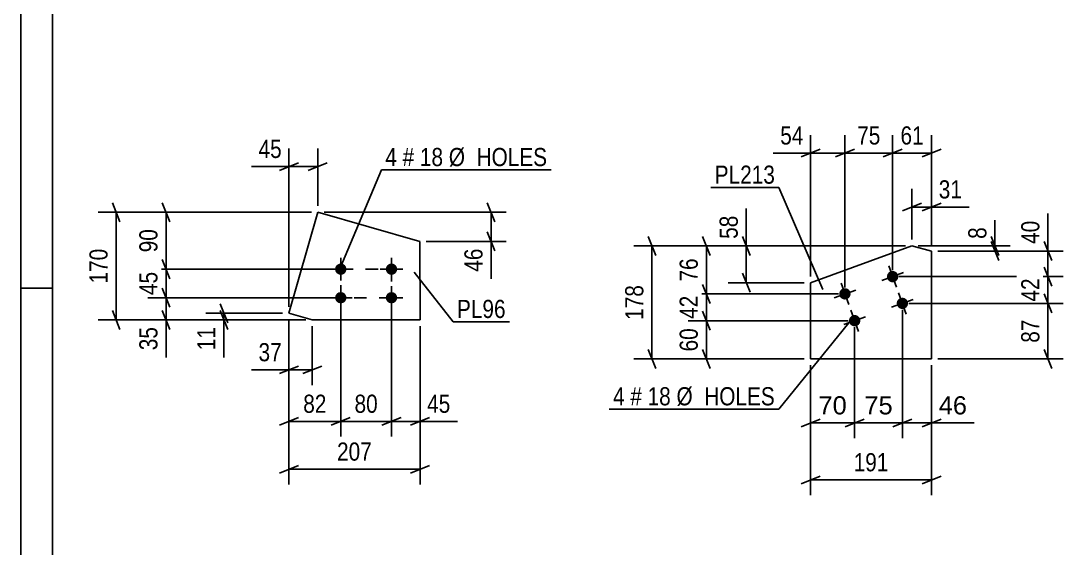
# Model space of a CAD drawing. Header units: millimetres. Extents: x 0 to 594, y 0 to 420.
# Drawn here: x 0 to 164.4, y 108 to 191.2 of the extents above; entities that cross this region are included whole.
import ezdxf

# ---------------------------------------------------------------- set-up
doc = ezdxf.new("R2010")
doc.units = ezdxf.units.MM
doc.linetypes.add('DXK_LINE_DOT2', pattern=[3.9198, 1.9599, -1.9599])
doc.styles.add('Arial', font='ARIAL.TTF', dxfattribs={"height": 0.2})
doc.styles.add('Arial Narrow', font='ARIALN.TTF', dxfattribs={"height": 0.2})

# ---------------------------------------------------------------- blocks, each defined once
blk = doc.blocks.new('Unknown-256034217-1131')
at = {"color": 5, "linetype": 'Continuous'}
for p, q in [((0, 420), (0, 0)), ((5, 415), (5, 5)), ((5, 149), (0, 149))]:
    blk.add_line(p, q, dxfattribs=at)
blk = doc.blocks.new('Part-256034217-8066 - 8065')
at = {"color": 2, "linetype": 'Continuous'}
for p, q in [((140.53, 155.67), (124.55, 149.86)), ((143.64, 154.86), (140.53, 155.67)), ((143.64, 137.86), (143.64, 154.86)), ((124.55, 149.86), (124.55, 137.86)), ((124.55, 137.86), (143.64, 137.86))]:
    blk.add_line(p, q, dxfattribs=at)
blk = doc.blocks.new('Bolt-256034217-8067 - 8065')
at = {"linetype": 'Continuous'}
for points in [[(138.34, 151.15, -1), (136.65, 150.53, -1)], [(130.82, 148.42, -1), (129.13, 147.8, -1)], [(139.88, 146.92, -1), (138.19, 146.31, -1)], [(132.36, 144.19, -1), (130.67, 143.57, -1)]]:
    blk.add_hatch(color=1, dxfattribs=at).paths.add_polyline_path(points)
at = {"color": 1, "linetype": 'Continuous'}
for p, q in [((135.8, 150.23), (139.19, 151.46)), ((136.88, 152.53), (138.11, 149.15)), ((129.36, 149.8), (130.59, 146.42)), ((128.28, 147.49), (131.67, 148.72)), ((138.42, 148.3), (139.65, 144.92)), ((137.34, 146), (140.72, 147.23)), ((130.9, 145.57), (132.13, 142.19)), ((129.82, 143.26), (133.2, 144.49))]:
    blk.add_line(p, q, dxfattribs=at)
blk = doc.blocks.new('Part-256034217-8049 - 8048')
at = {"color": 2, "linetype": 'Continuous'}
for p, q in [((42.27, 145.06), (46.82, 160.99)), ((46.82, 160.99), (62.95, 156.38)), ((62.95, 156.38), (62.96, 144.01)), ((45.96, 144.01), (42.27, 145.06)), ((62.96, 144.01), (45.96, 144.01))]:
    blk.add_line(p, q, dxfattribs=at)
blk = doc.blocks.new('Bolt-256034217-8050 - 8048')
at = {"linetype": 'Continuous'}
for points in [[(49.56, 152.01, -1), (51.36, 152.01, -1)], [(57.56, 152.01, -1), (59.36, 152.01, -1)], [(49.56, 147.51, -1), (51.36, 147.51, -1)], [(57.56, 147.51, -1), (59.36, 147.51, -1)]]:
    blk.add_hatch(color=1, dxfattribs=at).paths.add_polyline_path(points)
at = {"color": 1, "linetype": 'Continuous'}
for p, q in [((50.46, 150.21), (50.46, 153.81)), ((58.46, 150.21), (58.46, 153.81)), ((52.26, 152.01), (48.66, 152.01)), ((60.26, 152.01), (56.66, 152.01)), ((50.46, 145.71), (50.46, 149.31)), ((58.46, 145.71), (58.46, 149.31)), ((52.26, 147.51), (48.66, 147.51)), ((60.26, 147.51), (56.66, 147.51))]:
    blk.add_line(p, q, dxfattribs=at)
blk = doc.blocks.new('Rectangle-256034217-11662 - 8048')
at = {"color": 1, "linetype": 'DXK_LINE_DOT2'}
blk.add_lwpolyline([(50.46, 152.01), (58.46, 152.01), (58.46, 147.51), (50.46, 147.51), (50.46, 152.01)], close=True, dxfattribs=at)
blk = doc.blocks.new('StraightDimension-256034217-8808 - 8065')
at = {"color": 7, "linetype": 'Continuous'}
for p, q in [((113.82, 157.17), (115.02, 154.17)), ((139.53, 155.67), (111.57, 155.67)), ((114.42, 149.86), (114.42, 155.67)), ((115.02, 148.36), (113.82, 151.36)), ((123.55, 149.86), (111.57, 149.86))]:
    blk.add_line(p, q, dxfattribs=at)
at = {"color": 0}
blk.add_wipeout([(113.67, 161.05), (109.47, 161.05), (109.47, 156.19), (113.67, 156.19)], dxfattribs=at)
at = {"color": 7, "linetype": 'Continuous'}
blk.add_line((114.42, 155.67), (114.42, 161.58), dxfattribs=at)
blk.add_line((114.42, 155.67), (114.42, 161.58), dxfattribs=at)
at = {"color": 3, "style": 'Arial Narrow'}
blk.add_text('58', height=2.863, rotation=90.0002, dxfattribs=at).set_placement((113.07, 156.79))
blk = doc.blocks.new('StraightDimension-256034217-8800 - 8065')
at = {"color": 7, "linetype": 'Continuous'}
for p, q in [((140.53, 156.67), (140.53, 164.66)), ((143.64, 155.86), (143.64, 164.66)), ((139.03, 161.21), (142.03, 162.41)), ((140.53, 161.81), (143.64, 161.81)), ((145.14, 162.41), (142.14, 161.21))]:
    blk.add_line(p, q, dxfattribs=at)
at = {"color": 0}
blk.add_wipeout([(149.02, 162.56), (149.02, 166.76), (144.17, 166.76), (144.17, 162.56)], dxfattribs=at)
at = {"color": 7, "linetype": 'Continuous'}
blk.add_line((143.64, 161.81), (149.55, 161.81), dxfattribs=at)
blk.add_line((143.64, 161.81), (149.55, 161.81), dxfattribs=at)
at = {"color": 3, "style": 'Arial Narrow'}
blk.add_text('31', height=2.863, dxfattribs=at).set_placement((144.77, 163.16))
blk = doc.blocks.new('StraightDimension-256034217-8816 - 8065')
at = {"color": 7, "linetype": 'Continuous'}
for p, q in [((137.49, 151.84), (137.49, 173.16)), ((143.64, 155.86), (143.64, 173.16)), ((135.99, 169.71), (138.99, 170.91)), ((137.49, 170.31), (143.64, 170.31)), ((145.14, 170.91), (142.14, 169.71))]:
    blk.add_line(p, q, dxfattribs=at)
at = {"color": 0}
blk.add_wipeout([(143, 171.06), (143, 175.26), (138.14, 175.26), (138.14, 171.06)], dxfattribs=at)
at = {"color": 3, "style": 'Arial Narrow'}
blk.add_text('61', height=2.863, dxfattribs=at).set_placement((138.74, 171.66))
blk = doc.blocks.new('StraightDimension-256034217-8812 - 8065')
at = {"color": 7, "linetype": 'Continuous'}
for p, q in [((153.04, 157.17), (154.24, 154.17)), ((154.24, 153.36), (153.04, 156.36)), ((141.53, 155.67), (156.04, 155.67)), ((144.64, 154.86), (156.04, 154.86)), ((153.64, 154.86), (153.64, 155.67))]:
    blk.add_line(p, q, dxfattribs=at)
at = {"color": 0}
blk.add_wipeout([(152.89, 159.22), (148.69, 159.22), (148.69, 156.19), (152.89, 156.19)], dxfattribs=at)
at = {"color": 7, "linetype": 'Continuous'}
blk.add_line((153.64, 155.67), (153.64, 159.75), dxfattribs=at)
blk.add_line((153.64, 155.67), (153.64, 159.75), dxfattribs=at)
at = {"color": 3, "style": 'Arial Narrow'}
blk.add_text('8', height=2.86, rotation=90.0002, dxfattribs=at).set_placement((152.29, 156.79))
blk = doc.blocks.new('StraightDimension-256034217-8804 - 8065')
at = {"color": 7, "linetype": 'Continuous'}
for p, q in [((124.55, 136.86), (124.55, 116.39)), ((143.64, 136.86), (143.64, 116.39)), ((126.05, 119.39), (123.05, 118.19)), ((124.55, 118.79), (143.64, 118.79)), ((142.14, 118.19), (145.14, 119.39))]:
    blk.add_line(p, q, dxfattribs=at)
at = {"color": 0}
blk.add_wipeout([(137.44, 119.54), (137.44, 123.74), (130.75, 123.74), (130.75, 119.54)], dxfattribs=at)
at = {"color": 3, "style": 'Arial Narrow'}
blk.add_text('191', height=2.863, dxfattribs=at).set_placement((131.35, 120.14))
blk = doc.blocks.new('StraightDimension-256034217-8817 - 8065')
at = {"color": 7, "linetype": 'Continuous'}
for p, q in [((129.98, 149.11), (129.98, 173.16)), ((137.49, 151.84), (137.49, 173.16)), ((128.48, 169.71), (131.48, 170.91)), ((129.98, 170.31), (137.49, 170.31)), ((138.99, 170.91), (135.99, 169.71))]:
    blk.add_line(p, q, dxfattribs=at)
at = {"color": 0}
blk.add_wipeout([(136.16, 171.06), (136.16, 175.26), (131.31, 175.26), (131.31, 171.06)], dxfattribs=at)
at = {"color": 3, "style": 'Arial Narrow'}
blk.add_text('75', height=2.863, dxfattribs=at).set_placement((131.91, 171.66))
blk = doc.blocks.new('StraightDimension-256034217-8818 - 8065')
at = {"color": 7, "linetype": 'Continuous'}
for p, q in [((124.55, 150.86), (124.55, 173.16)), ((129.98, 149.11), (129.98, 173.16)), ((123.05, 169.71), (126.05, 170.91)), ((124.55, 170.31), (129.98, 170.31)), ((131.48, 170.91), (128.48, 169.71))]:
    blk.add_line(p, q, dxfattribs=at)
at = {"color": 0}
blk.add_wipeout([(124.03, 171.06), (124.03, 175.26), (119.17, 175.26), (119.17, 171.06)], dxfattribs=at)
at = {"color": 7, "linetype": 'Continuous'}
blk.add_line((124.55, 170.31), (118.64, 170.31), dxfattribs=at)
blk.add_line((124.55, 170.31), (118.64, 170.31), dxfattribs=at)
at = {"color": 3, "style": 'Arial Narrow'}
blk.add_text('54', height=2.863, dxfattribs=at).set_placement((119.77, 171.66))
blk = doc.blocks.new('StraightDimension-256034217-8836 - 8065')
at = {"color": 7, "linetype": 'Continuous'}
for p, q in [((107.52, 157.17), (108.72, 154.17)), ((139.53, 155.67), (105.27, 155.67)), ((108.12, 148.11), (108.12, 155.67)), ((108.72, 146.61), (107.52, 149.61)), ((128.98, 148.11), (105.27, 148.11))]:
    blk.add_line(p, q, dxfattribs=at)
at = {"color": 0}
blk.add_wipeout([(107.37, 154.32), (103.17, 154.32), (103.17, 149.46), (107.37, 149.46)], dxfattribs=at)
at = {"color": 3, "style": 'Arial Narrow'}
blk.add_text('76', height=2.863, rotation=90.0002, dxfattribs=at).set_placement((106.77, 150.06))
blk = doc.blocks.new('StraightDimension-256034217-8837 - 8065')
at = {"color": 7, "linetype": 'Continuous'}
for p, q in [((107.52, 149.61), (108.72, 146.61)), ((128.98, 148.11), (105.27, 148.11)), ((108.12, 143.88), (108.12, 148.11)), ((108.72, 142.38), (107.52, 145.38)), ((130.51, 143.88), (105.27, 143.88))]:
    blk.add_line(p, q, dxfattribs=at)
at = {"color": 0}
blk.add_wipeout([(107.37, 148.42), (103.17, 148.42), (103.17, 143.57), (107.37, 143.57)], dxfattribs=at)
at = {"color": 3, "style": 'Arial Narrow'}
blk.add_text('42', height=2.863, rotation=90.0002, dxfattribs=at).set_placement((106.77, 144.17))
blk = doc.blocks.new('StraightDimension-256034217-8838 - 8065')
at = {"color": 7, "linetype": 'Continuous'}
for p, q in [((107.52, 145.38), (108.72, 142.38)), ((130.51, 143.88), (105.27, 143.88)), ((108.12, 137.86), (108.12, 143.88)), ((108.72, 136.36), (107.52, 139.36)), ((123.55, 137.86), (105.27, 137.86))]:
    blk.add_line(p, q, dxfattribs=at)
at = {"color": 0}
blk.add_wipeout([(107.37, 143.3), (103.17, 143.3), (103.17, 138.44), (107.37, 138.44)], dxfattribs=at)
at = {"color": 3, "style": 'Arial Narrow'}
blk.add_text('60', height=2.863, rotation=90.0002, dxfattribs=at).set_placement((106.77, 139.04))
blk = doc.blocks.new('StraightDimension-256034217-8856 - 8065')
at = {"color": 7, "linetype": 'Continuous'}
for p, q in [((100.13, 154.17), (98.93, 157.17)), ((139.53, 155.67), (96.68, 155.67)), ((99.53, 137.86), (99.53, 155.67)), ((98.93, 139.36), (100.13, 136.36)), ((123.55, 137.86), (96.68, 137.86))]:
    blk.add_line(p, q, dxfattribs=at)
at = {"color": 0}
blk.add_wipeout([(98.78, 150.11), (94.58, 150.11), (94.58, 143.42), (98.78, 143.42)], dxfattribs=at)
at = {"color": 3, "style": 'Arial Narrow'}
blk.add_text('178', height=2.863, rotation=90.0002, dxfattribs=at).set_placement((98.18, 144.02))
blk = doc.blocks.new('StraightDimension-256034217-11825 - 8065')
at = {"color": 7, "linetype": 'Continuous'}
for p, q in [((139.03, 145.61), (139.03, 125.36)), ((143.64, 136.86), (143.64, 125.36)), ((137.53, 127.16), (140.53, 128.36)), ((145.14, 128.36), (142.14, 127.16)), ((139.03, 127.76), (143.64, 127.76))]:
    blk.add_line(p, q, dxfattribs=at)
at = {"color": 0}
blk.add_wipeout([(149.81, 128.51), (149.81, 132.71), (144.17, 132.71), (144.17, 128.51)], dxfattribs=at)
at = {"color": 7, "linetype": 'Continuous'}
blk.add_line((143.64, 127.76), (150.34, 127.76), dxfattribs=at)
blk.add_line((143.64, 127.76), (150.34, 127.76), dxfattribs=at)
at = {"color": 3, "style": 'Arial'}
blk.add_text('46', height=2.865, dxfattribs=at).set_placement((144.77, 129.11))
blk = doc.blocks.new('StraightDimension-256034217-11826 - 8065')
at = {"color": 7, "linetype": 'Continuous'}
for p, q in [((139.03, 145.61), (139.03, 125.36)), ((131.51, 142.88), (131.51, 125.36)), ((130.01, 127.16), (133.01, 128.36)), ((140.53, 128.36), (137.53, 127.16)), ((131.51, 127.76), (139.03, 127.76))]:
    blk.add_line(p, q, dxfattribs=at)
at = {"color": 0}
blk.add_wipeout([(138.1, 128.51), (138.1, 132.71), (132.45, 132.71), (132.45, 128.51)], dxfattribs=at)
at = {"color": 3, "style": 'Arial'}
blk.add_text('75', height=2.865, dxfattribs=at).set_placement((133.05, 129.11))
blk = doc.blocks.new('StraightDimension-256034217-11827 - 8065')
at = {"color": 7, "linetype": 'Continuous'}
for p, q in [((131.51, 142.88), (131.51, 125.36)), ((124.55, 136.86), (124.55, 125.36)), ((123.05, 127.16), (126.05, 128.36)), ((133.01, 128.36), (130.01, 127.16)), ((124.55, 127.76), (131.51, 127.76))]:
    blk.add_line(p, q, dxfattribs=at)
at = {"color": 0}
blk.add_wipeout([(130.86, 128.51), (130.86, 132.71), (125.21, 132.71), (125.21, 128.51)], dxfattribs=at)
at = {"color": 3, "style": 'Arial'}
blk.add_text('70', height=2.865, dxfattribs=at).set_placement((125.81, 129.11))
blk = doc.blocks.new('StraightDimension-256034217-15389 - 8065')
at = {"color": 7, "linetype": 'Continuous'}
for p, q in [((161.39, 156.36), (162.59, 153.36)), ((144.64, 154.86), (164.39, 154.86)), ((161.99, 150.84), (161.99, 154.86)), ((162.59, 149.34), (161.39, 152.34)), ((138.49, 150.84), (164.39, 150.84))]:
    blk.add_line(p, q, dxfattribs=at)
at = {"color": 0}
blk.add_wipeout([(161.24, 160.24), (157.04, 160.24), (157.04, 155.39), (161.24, 155.39)], dxfattribs=at)
at = {"color": 7, "linetype": 'Continuous'}
blk.add_line((161.99, 154.86), (161.99, 160.77), dxfattribs=at)
blk.add_line((161.99, 154.86), (161.99, 160.77), dxfattribs=at)
at = {"color": 3, "style": 'Arial Narrow'}
blk.add_text('40', height=2.863, rotation=90.0002, dxfattribs=at).set_placement((160.64, 155.99))
blk = doc.blocks.new('StraightDimension-256034217-15390 - 8065')
at = {"color": 7, "linetype": 'Continuous'}
for p, q in [((161.39, 152.34), (162.59, 149.34)), ((138.49, 150.84), (164.39, 150.84)), ((161.99, 146.61), (161.99, 150.84)), ((162.59, 145.11), (161.39, 148.11)), ((140.03, 146.61), (164.39, 146.61))]:
    blk.add_line(p, q, dxfattribs=at)
at = {"color": 0}
blk.add_wipeout([(161.24, 151.16), (157.04, 151.16), (157.04, 146.3), (161.24, 146.3)], dxfattribs=at)
at = {"color": 3, "style": 'Arial Narrow'}
blk.add_text('42', height=2.863, rotation=90.0002, dxfattribs=at).set_placement((160.64, 146.9))
blk = doc.blocks.new('StraightDimension-256034217-15391 - 8065')
at = {"color": 7, "linetype": 'Continuous'}
for p, q in [((161.39, 148.11), (162.59, 145.11)), ((140.03, 146.61), (164.39, 146.61)), ((161.99, 137.86), (161.99, 146.61)), ((162.59, 136.36), (161.39, 139.36)), ((144.64, 137.86), (164.39, 137.86))]:
    blk.add_line(p, q, dxfattribs=at)
at = {"color": 0}
blk.add_wipeout([(161.24, 144.67), (157.04, 144.67), (157.04, 139.81), (161.24, 139.81)], dxfattribs=at)
at = {"color": 3, "style": 'Arial Narrow'}
blk.add_text('87', height=2.863, rotation=90.0002, dxfattribs=at).set_placement((160.64, 140.41))
blk = doc.blocks.new('StraightDimension-256034217-8734 - 8048')
at = {"color": 7, "linetype": 'Continuous'}
for p, q in [((15.63, 159.49), (14.43, 162.49)), ((45.82, 160.99), (12.18, 160.99)), ((15.03, 144.01), (15.03, 160.99)), ((14.43, 145.51), (15.63, 142.51)), ((44.96, 144.01), (12.18, 144.01))]:
    blk.add_line(p, q, dxfattribs=at)
at = {"color": 0}
blk.add_wipeout([(14.27, 155.84), (10.07, 155.84), (10.07, 149.15), (14.27, 149.15)], dxfattribs=at)
at = {"color": 3, "style": 'Arial Narrow'}
blk.add_text('170', height=2.863, rotation=90.0002, dxfattribs=at).set_placement((13.68, 149.75))
blk = doc.blocks.new('StraightDimension-256034217-8698 - 8048')
at = {"color": 7, "linetype": 'Continuous'}
for p, q in [((31.43, 146.56), (32.63, 143.56)), ((41.27, 145.06), (29.18, 145.06)), ((32.63, 142.51), (31.43, 145.51)), ((32.03, 144.01), (32.03, 145.06)), ((44.96, 144.01), (29.18, 144.01))]:
    blk.add_line(p, q, dxfattribs=at)
at = {"color": 0}
blk.add_wipeout([(31.28, 143.48), (27.08, 143.48), (27.08, 138.63), (31.28, 138.63)], dxfattribs=at)
at = {"color": 7, "linetype": 'Continuous'}
blk.add_line((32.03, 144.01), (32.03, 138.1), dxfattribs=at)
blk.add_line((32.03, 144.01), (32.03, 138.1), dxfattribs=at)
at = {"color": 3, "style": 'Arial Narrow'}
blk.add_text('11', height=2.863, rotation=90.0002, dxfattribs=at).set_placement((30.68, 139.23))
blk = doc.blocks.new('StraightDimension-256034217-8690 - 8048')
at = {"color": 7, "linetype": 'Continuous'}
for p, q in [((42.27, 144.06), (42.27, 133.74)), ((45.96, 143.01), (45.96, 133.74)), ((40.77, 135.54), (43.77, 136.74)), ((47.46, 136.74), (44.46, 135.54)), ((42.27, 136.14), (45.96, 136.14))]:
    blk.add_line(p, q, dxfattribs=at)
at = {"color": 0}
blk.add_wipeout([(41.75, 136.89), (41.75, 141.09), (36.89, 141.09), (36.89, 136.89)], dxfattribs=at)
at = {"color": 7, "linetype": 'Continuous'}
blk.add_line((42.27, 136.14), (36.37, 136.14), dxfattribs=at)
blk.add_line((42.27, 136.14), (36.37, 136.14), dxfattribs=at)
at = {"color": 3, "style": 'Arial Narrow'}
blk.add_text('37', height=2.863, dxfattribs=at).set_placement((37.49, 137.49))
blk = doc.blocks.new('StraightDimension-256034217-8694 - 8048')
at = {"color": 7, "linetype": 'Continuous'}
for p, q in [((42.27, 146.06), (42.27, 171.04)), ((46.82, 161.99), (46.82, 171.04)), ((40.77, 167.59), (43.77, 168.79)), ((42.27, 168.19), (46.82, 168.19)), ((48.32, 168.79), (45.32, 167.59))]:
    blk.add_line(p, q, dxfattribs=at)
at = {"color": 0}
blk.add_wipeout([(41.75, 168.94), (41.75, 173.14), (36.89, 173.14), (36.89, 168.94)], dxfattribs=at)
at = {"color": 7, "linetype": 'Continuous'}
blk.add_line((42.27, 168.19), (36.37, 168.19), dxfattribs=at)
blk.add_line((42.27, 168.19), (36.37, 168.19), dxfattribs=at)
at = {"color": 3, "style": 'Arial Narrow'}
blk.add_text('45', height=2.863, dxfattribs=at).set_placement((37.49, 169.54))
blk = doc.blocks.new('StraightDimension-256034217-8702 - 8048')
at = {"color": 7, "linetype": 'Continuous'}
for p, q in [((73.57, 162.49), (74.77, 159.49)), ((47.82, 160.99), (76.57, 160.99)), ((74.17, 156.38), (74.17, 160.99)), ((74.77, 154.88), (73.57, 157.88)), ((63.95, 156.38), (76.57, 156.38))]:
    blk.add_line(p, q, dxfattribs=at)
at = {"color": 0}
blk.add_wipeout([(73.42, 155.85), (69.22, 155.85), (69.22, 151), (73.42, 151)], dxfattribs=at)
at = {"color": 7, "linetype": 'Continuous'}
blk.add_line((74.17, 156.38), (74.17, 150.47), dxfattribs=at)
blk.add_line((74.17, 156.38), (74.17, 150.47), dxfattribs=at)
at = {"color": 3, "style": 'Arial Narrow'}
blk.add_text('46', height=2.863, rotation=90.0002, dxfattribs=at).set_placement((72.82, 151.6))
blk = doc.blocks.new('StraightDimension-256034217-8706 - 8048')
at = {"color": 7, "linetype": 'Continuous'}
for p, q in [((58.46, 146.51), (58.46, 125.61)), ((62.96, 143.01), (62.96, 125.61)), ((56.96, 127.41), (59.96, 128.61)), ((64.46, 128.61), (61.46, 127.41)), ((58.46, 128.01), (62.96, 128.01))]:
    blk.add_line(p, q, dxfattribs=at)
at = {"color": 0}
blk.add_wipeout([(68.34, 128.76), (68.34, 132.96), (63.48, 132.96), (63.48, 128.76)], dxfattribs=at)
at = {"color": 7, "linetype": 'Continuous'}
blk.add_line((62.96, 128.01), (68.87, 128.01), dxfattribs=at)
blk.add_line((62.96, 128.01), (68.87, 128.01), dxfattribs=at)
at = {"color": 3, "style": 'Arial Narrow'}
blk.add_text('45', height=2.863, dxfattribs=at).set_placement((64.08, 129.36))
blk = doc.blocks.new('StraightDimension-256034217-8707 - 8048')
at = {"color": 7, "linetype": 'Continuous'}
for p, q in [((50.46, 146.51), (50.46, 125.61)), ((58.46, 146.51), (58.46, 125.61)), ((48.96, 127.41), (51.96, 128.61)), ((59.96, 128.61), (56.96, 127.41)), ((50.46, 128.01), (58.46, 128.01))]:
    blk.add_line(p, q, dxfattribs=at)
at = {"color": 0}
blk.add_wipeout([(56.89, 128.76), (56.89, 132.96), (52.03, 132.96), (52.03, 128.76)], dxfattribs=at)
at = {"color": 3, "style": 'Arial Narrow'}
blk.add_text('80', height=2.863, dxfattribs=at).set_placement((52.63, 129.36))
blk = doc.blocks.new('StraightDimension-256034217-8708 - 8048')
at = {"color": 7, "linetype": 'Continuous'}
for p, q in [((50.46, 146.51), (50.46, 125.61)), ((42.27, 144.06), (42.27, 125.61)), ((40.77, 127.41), (43.77, 128.61)), ((51.96, 128.61), (48.96, 127.41)), ((42.27, 128.01), (50.46, 128.01))]:
    blk.add_line(p, q, dxfattribs=at)
at = {"color": 0}
blk.add_wipeout([(48.8, 128.76), (48.8, 132.96), (43.94, 132.96), (43.94, 128.76)], dxfattribs=at)
at = {"color": 3, "style": 'Arial Narrow'}
blk.add_text('82', height=2.863, dxfattribs=at).set_placement((44.54, 129.36))
blk = doc.blocks.new('StraightDimension-256034217-8718 - 8048')
at = {"color": 7, "linetype": 'Continuous'}
for p, q in [((42.27, 144.06), (42.27, 118.07)), ((62.96, 143.01), (62.96, 118.07)), ((43.77, 121.07), (40.77, 119.87)), ((42.27, 120.47), (62.96, 120.47)), ((61.46, 119.87), (64.46, 121.07))]:
    blk.add_line(p, q, dxfattribs=at)
at = {"color": 0}
blk.add_wipeout([(55.96, 121.22), (55.96, 125.42), (49.27, 125.42), (49.27, 121.22)], dxfattribs=at)
at = {"color": 3, "style": 'Arial Narrow'}
blk.add_text('207', height=2.863, dxfattribs=at).set_placement((49.87, 121.82))
blk = doc.blocks.new('StraightDimension-256034217-8722 - 8048')
at = {"color": 7, "linetype": 'Continuous'}
for p, q in [((22.3, 162.49), (23.5, 159.49)), ((45.82, 160.99), (20.05, 160.99)), ((22.9, 152.01), (22.9, 160.99)), ((23.5, 150.51), (22.3, 153.51)), ((49.46, 152.01), (20.05, 152.01))]:
    blk.add_line(p, q, dxfattribs=at)
at = {"color": 0}
blk.add_wipeout([(22.15, 158.92), (17.95, 158.92), (17.95, 154.07), (22.15, 154.07)], dxfattribs=at)
at = {"color": 3, "style": 'Arial Narrow'}
blk.add_text('90', height=2.863, rotation=90.0002, dxfattribs=at).set_placement((21.55, 154.67))
blk = doc.blocks.new('StraightDimension-256034217-8723 - 8048')
at = {"color": 7, "linetype": 'Continuous'}
for p, q in [((22.3, 153.51), (23.5, 150.51)), ((49.46, 152.01), (20.05, 152.01)), ((22.9, 147.51), (22.9, 152.01)), ((23.5, 146.01), (22.3, 149.01)), ((49.46, 147.51), (20.05, 147.51))]:
    blk.add_line(p, q, dxfattribs=at)
at = {"color": 0}
blk.add_wipeout([(22.15, 152.18), (17.95, 152.18), (17.95, 147.33), (22.15, 147.33)], dxfattribs=at)
at = {"color": 3, "style": 'Arial Narrow'}
blk.add_text('45', height=2.863, rotation=90.0002, dxfattribs=at).set_placement((21.55, 147.93))
blk = doc.blocks.new('StraightDimension-256034217-8724 - 8048')
at = {"color": 7, "linetype": 'Continuous'}
for p, q in [((22.3, 149.01), (23.5, 146.01)), ((49.46, 147.51), (20.05, 147.51)), ((22.9, 144.01), (22.9, 147.51)), ((23.5, 142.51), (22.3, 145.51)), ((44.96, 144.01), (20.05, 144.01))]:
    blk.add_line(p, q, dxfattribs=at)
at = {"color": 0}
blk.add_wipeout([(22.15, 143.48), (17.95, 143.48), (17.95, 138.63), (22.15, 138.63)], dxfattribs=at)
at = {"color": 7, "linetype": 'Continuous'}
blk.add_line((22.9, 144.01), (22.9, 138.1), dxfattribs=at)
blk.add_line((22.9, 144.01), (22.9, 138.1), dxfattribs=at)
at = {"color": 3, "style": 'Arial Narrow'}
blk.add_text('35', height=2.863, rotation=90.0002, dxfattribs=at).set_placement((21.55, 139.23))
blk = doc.blocks.new('Mark-256034217-9040 - 8065')
at = {"color": 0}
blk.add_wipeout([(118.94, 165.48), (118.94, 168.48), (109.44, 168.48), (109.44, 165.48)], dxfattribs=at)
blk.add_wipeout([(118.94, 165.48), (118.94, 168.48), (109.44, 168.48), (109.44, 165.48)], dxfattribs=at)
at = {"color": 30, "linetype": 'Continuous'}
for p in [(108.84, 164.88), (126.5, 148.79)]:
    blk.add_line(p, (119.54, 164.88), dxfattribs=at)
at = {"color": 3, "style": 'Arial Narrow'}
blk.add_text('PL213', height=2.863, dxfattribs=at).set_placement((109.44, 165.48))
blk = doc.blocks.new('Mark-256034217-9043 - 8065')
at = {"color": 0}
for points in [[(95.23, 130.54), (95.23, 133.54), (93.4, 133.54), (93.4, 130.54)], [(97.95, 130.54), (97.95, 133.54), (96.13, 133.54), (96.13, 130.54)], [(102.51, 130.54), (102.51, 133.54), (98.85, 133.54), (98.85, 130.54)], [(118.94, 130.54), (118.94, 133.54), (103.41, 133.54), (103.41, 130.54)]]:
    blk.add_wipeout(points, dxfattribs=at)
for points in [[(95.23, 130.54), (95.23, 133.54), (93.4, 133.54), (93.4, 130.54)], [(97.95, 130.54), (97.95, 133.54), (96.13, 133.54), (96.13, 130.54)], [(102.51, 130.54), (102.51, 133.54), (98.85, 133.54), (98.85, 130.54)], [(118.94, 130.54), (118.94, 133.54), (103.41, 133.54), (103.41, 130.54)]]:
    blk.add_wipeout(points, dxfattribs=at)
at = {"color": 7, "linetype": 'Continuous'}
for p in [(131.27, 144.37), (92.8, 129.94)]:
    blk.add_line(p, (119.54, 129.94), dxfattribs=at)
at = {"color": 3, "style": 'Arial Narrow'}
for s, height, p in [('4', 2.86, (93.4, 130.54)), ('#', 2.86, (96.13, 130.54)), ('18', 2.863, (98.85, 130.54)), ('Ø  HOLES', 2.863, (103.41, 130.54))]:
    blk.add_text(s, height=height, dxfattribs=at).set_placement(p)
blk = doc.blocks.new('Mark-256034217-9032 - 8048')
at = {"color": 0}
blk.add_wipeout([(76.47, 144.31), (76.47, 147.31), (68.79, 147.31), (68.79, 144.31)], dxfattribs=at)
blk.add_wipeout([(76.47, 144.31), (76.47, 147.31), (68.79, 147.31), (68.79, 144.31)], dxfattribs=at)
at = {"color": 30, "linetype": 'Continuous'}
for p, q in [((62.02, 151.54), (68.19, 143.71)), ((68.19, 143.71), (77.07, 143.71))]:
    blk.add_line(p, q, dxfattribs=at)
at = {"color": 3, "style": 'Arial Narrow'}
blk.add_text('PL96', height=2.863, dxfattribs=at).set_placement((68.79, 144.31))
blk = doc.blocks.new('Mark-256034217-9035 - 8048')
at = {"color": 0}
for points in [[(59.31, 168.26), (59.31, 171.26), (57.48, 171.26), (57.48, 168.26)], [(62.04, 168.26), (62.04, 171.26), (60.21, 171.26), (60.21, 168.26)], [(66.6, 168.26), (66.6, 171.26), (62.94, 171.26), (62.94, 168.26)], [(83.02, 168.26), (83.02, 171.26), (67.5, 171.26), (67.5, 168.26)]]:
    blk.add_wipeout(points, dxfattribs=at)
for points in [[(59.31, 168.26), (59.31, 171.26), (57.48, 171.26), (57.48, 168.26)], [(62.04, 168.26), (62.04, 171.26), (60.21, 171.26), (60.21, 168.26)], [(66.6, 168.26), (66.6, 171.26), (62.94, 171.26), (62.94, 168.26)], [(83.02, 168.26), (83.02, 171.26), (67.5, 171.26), (67.5, 168.26)]]:
    blk.add_wipeout(points, dxfattribs=at)
at = {"color": 7, "linetype": 'Continuous'}
for p, q in [((50.3, 152.07), (56.88, 167.66)), ((56.88, 167.66), (83.62, 167.66))]:
    blk.add_line(p, q, dxfattribs=at)
at = {"color": 3, "style": 'Arial Narrow'}
for s, height, p in [('4', 2.86, (57.48, 168.26)), ('#', 2.86, (60.21, 168.26)), ('18', 2.863, (62.94, 168.26)), ('Ø  HOLES', 2.863, (67.5, 168.26))]:
    blk.add_text(s, height=height, dxfattribs=at).set_placement(p)

msp = doc.modelspace()

# ---------------------------------------------------------------- block references
for name in ['Unknown-256034217-1131', 'Part-256034217-8049 - 8048', 'Part-256034217-8066 - 8065', 'Bolt-256034217-8050 - 8048', 'Rectangle-256034217-11662 - 8048', 'Bolt-256034217-8067 - 8065']:
    msp.add_blockref(name, (0, 0))

# ---------------------------------------------------------------- next in the draw order: block references
for name in ['StraightDimension-256034217-8734 - 8048', 'StraightDimension-256034217-8808 - 8065', 'StraightDimension-256034217-8706 - 8048', 'StraightDimension-256034217-8804 - 8065']:
    msp.add_blockref(name, (0, 0))

# ---------------------------------------------------------------- next in the draw order: block references
for name in ['StraightDimension-256034217-8800 - 8065', 'StraightDimension-256034217-8698 - 8048']:
    msp.add_blockref(name, (0, 0))

# ---------------------------------------------------------------- next in the draw order: block references
for name in ['StraightDimension-256034217-8816 - 8065', 'StraightDimension-256034217-8694 - 8048', 'StraightDimension-256034217-8690 - 8048']:
    msp.add_blockref(name, (0, 0))

# ---------------------------------------------------------------- next in the draw order: block references
for name in ['StraightDimension-256034217-8817 - 8065', 'StraightDimension-256034217-8702 - 8048', 'StraightDimension-256034217-8812 - 8065', 'StraightDimension-256034217-8707 - 8048']:
    msp.add_blockref(name, (0, 0))

# ---------------------------------------------------------------- next in the draw order: block references
for name in ['StraightDimension-256034217-8818 - 8065', 'StraightDimension-256034217-8722 - 8048', 'StraightDimension-256034217-8708 - 8048']:
    msp.add_blockref(name, (0, 0))

# ---------------------------------------------------------------- next in the draw order: block references
for name in ['StraightDimension-256034217-8836 - 8065', 'StraightDimension-256034217-8723 - 8048', 'StraightDimension-256034217-8718 - 8048']:
    msp.add_blockref(name, (0, 0))

# ---------------------------------------------------------------- next in the draw order: block references
for name in ['Mark-256034217-9032 - 8048', 'StraightDimension-256034217-8837 - 8065', 'StraightDimension-256034217-8724 - 8048']:
    msp.add_blockref(name, (0, 0))

# ---------------------------------------------------------------- next in the draw order: block references
for name in ['Mark-256034217-9035 - 8048', 'StraightDimension-256034217-8838 - 8065']:
    msp.add_blockref(name, (0, 0))

# ---------------------------------------------------------------- next in the draw order: block references
msp.add_blockref('StraightDimension-256034217-8856 - 8065', (0, 0))

# ---------------------------------------------------------------- next in the draw order: block references
for name in ['Mark-256034217-9040 - 8065', 'StraightDimension-256034217-15389 - 8065', 'StraightDimension-256034217-11825 - 8065']:
    msp.add_blockref(name, (0, 0))

# ---------------------------------------------------------------- next in the draw order: block references
msp.add_blockref('StraightDimension-256034217-11826 - 8065', (0, 0))

# ---------------------------------------------------------------- next in the draw order: block references
for name in ['StraightDimension-256034217-15390 - 8065', 'StraightDimension-256034217-11827 - 8065']:
    msp.add_blockref(name, (0, 0))

# ---------------------------------------------------------------- next in the draw order: block references
for name in ['StraightDimension-256034217-15391 - 8065', 'Mark-256034217-9043 - 8065']:
    msp.add_blockref(name, (0, 0))

doc.saveas('drawing.dxf')
